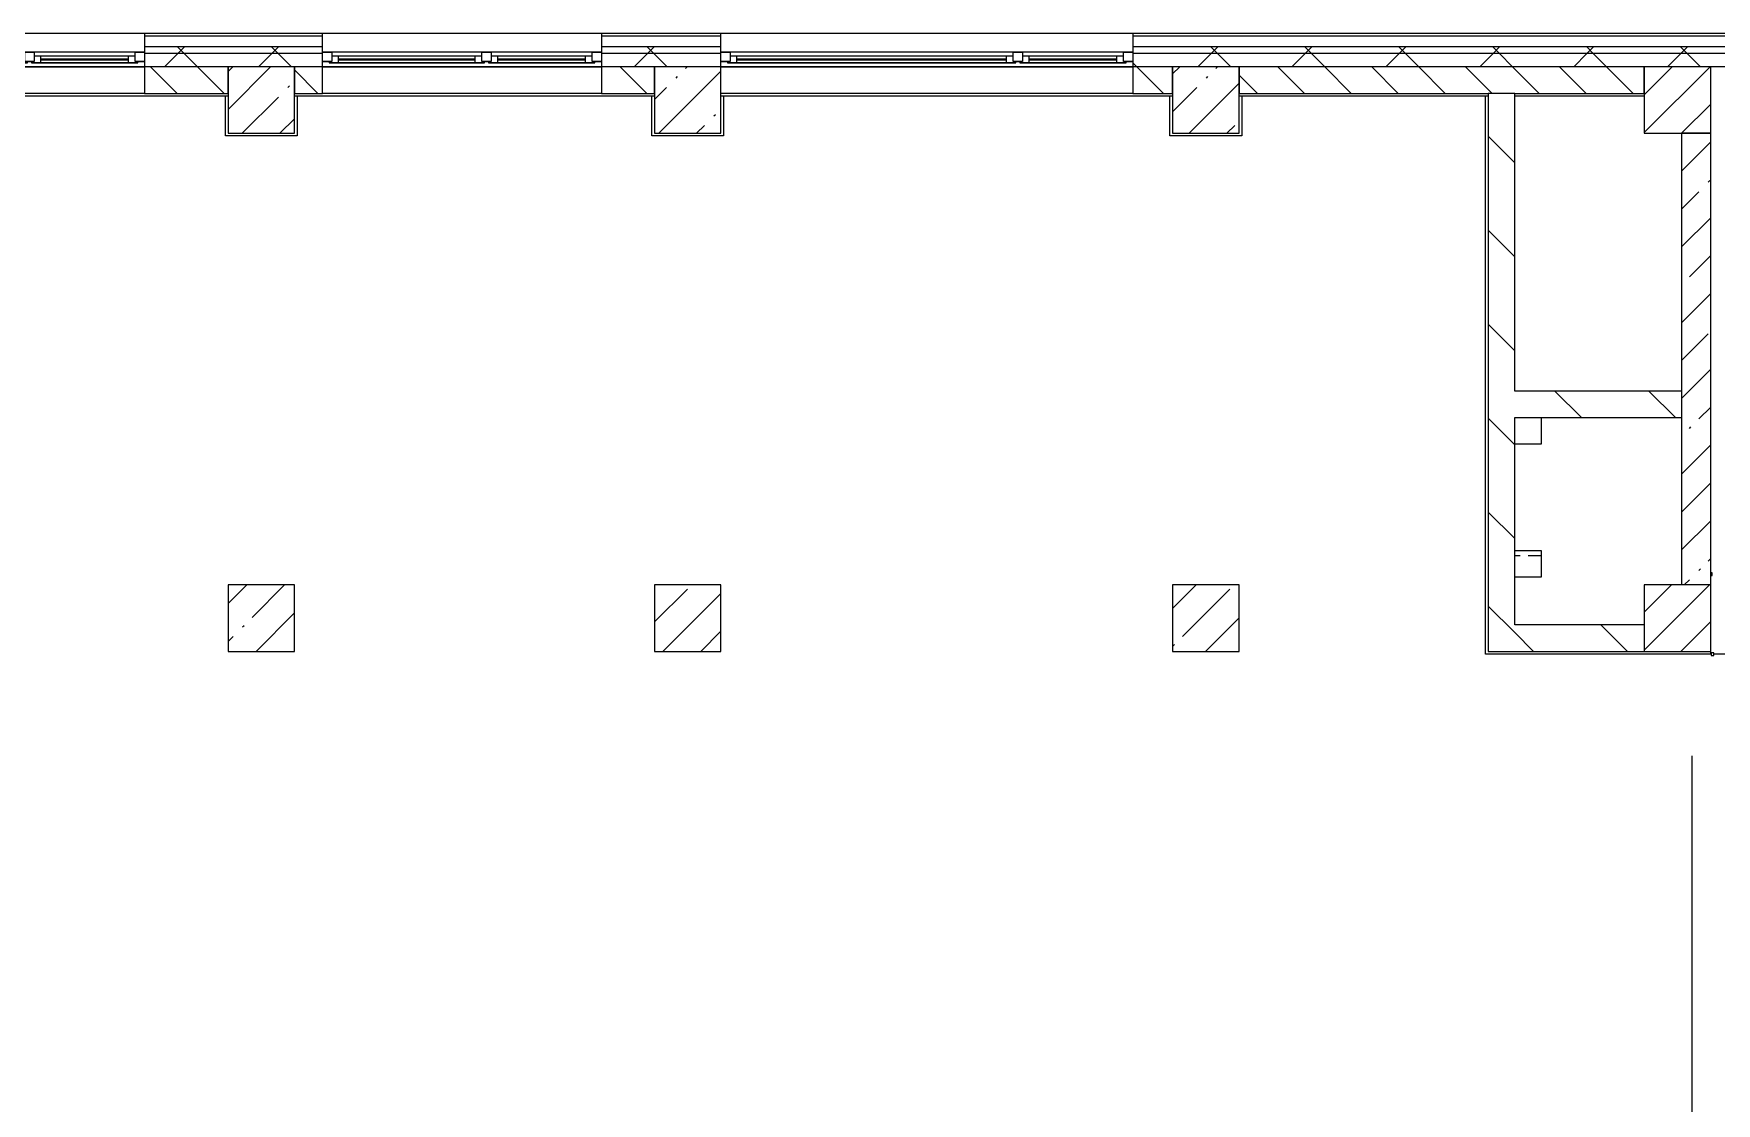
# Model space of a CAD drawing. Header units: millimetres. Extents: x -5507 to 191320, y -8553 to 29000.
# Drawn here: x 134416 to 147082, y 19298 to 27350 of the extents above; entities that cross this region are included whole.
import ezdxf

# ---------------------------------------------------------------- set-up
doc = ezdxf.new("R2010")
doc.units = ezdxf.units.MM
doc.linetypes.add('200_ШТРИХ__ш1_п0_6_', pattern=[160, 100, -60])
for name, color, linetype, lineweight in [('A-DETL-MBND', 7, '200_ШТРИХ__ш1_п0_6_', 9), ('A-GLAZ-2', 7, 'Continuous', 5), ('A-WALL', 7, 'Continuous', 9), ('A-WALL-4', 7, 'Continuous', 5), ('I-WALL-2', 7, 'Continuous', 5), ('S-COLS-2', 7, 'Continuous', 5), ('Оси', 7, 'Continuous', 9)]:
    doc.layers.add(name, color=color, linetype=linetype, lineweight=lineweight)
doc.layers.add('A-FLOR-2', color=7, linetype='Continuous', lineweight=5, true_color=0xaaaaaa)
pattern_1 = [(45, (62340, 0), (-285.1231, 285.1231), []), (45, (62625.1, 0), (-285.1231, 285.1231), [504.031, -100.806, 16.764, -84.042])]
pattern_2 = [(45, (62340, 0), (-353.5534, 353.5534), []), (135, (62340, 0), (-353.5534, -353.5534), [])]
pattern_3 = [(135, (62340, 0), (-353.5534, -353.5534), [])]

# ---------------------------------------------------------------- blocks, each defined once
blk = doc.blocks.new('BSC_Колонна _Прямоугольная - 500х500-23287078-3_5_1_птичка')
at = {"layer": 'S-COLS-2'}
h = blk.add_hatch(dxfattribs=at)
h.set_pattern_fill('FP_63', color=256, style=0, pattern_type=2)
h.set_pattern_definition([(45, (-84450, -22950), (-285.1231, 285.1231), []), (45, (-84164.88, -22950), (-285.1231, 285.1231), [504.031, -100.806, 16.764, -84.042])])
h.paths.add_polyline_path([(250, -250), (250, 250), (-250, 250), (-250, -250)])
for p, q in [((250, 250), (-250, 250)), ((-250, 250), (-250, -250)), ((250, -250), (250, 250)), ((-250, -250), (250, -250))]:
    blk.add_line(p, q, dxfattribs=at)
blk = doc.blocks.new('BSC_Колонна _Прямоугольная - 500х500-V59-3_5_1_птичка')
at = {"layer": 'S-COLS-2'}
h = blk.add_hatch(dxfattribs=at)
h.set_pattern_fill('FP_80', color=256, style=0, pattern_type=2)
h.set_pattern_definition([(45, (-77000, -22950), (-285.1231, 285.1231), []), (45, (-76714.88, -22950), (-285.1231, 285.1231), [504.031, -100.806, 16.764, -84.042])])
h.paths.add_polyline_path([(250, -250), (250, 250), (-250, 250), (-250, -250)])
for p, q in [((250, 250), (-250, 250)), ((-250, 250), (-250, -250)), ((250, -250), (250, 250)), ((-250, -250), (250, -250))]:
    blk.add_line(p, q, dxfattribs=at)
blk = doc.blocks.new('BSC_Колонна _Прямоугольная - 500х500-V60-3_5_1_птичка')
at = {"layer": 'S-COLS-2'}
h = blk.add_hatch(dxfattribs=at)
h.set_pattern_fill('FP_81', color=256, style=0, pattern_type=2)
h.set_pattern_definition([(45, (-73790, -22950), (-285.1231, 285.1231), []), (45, (-73504.88, -22950), (-285.1231, 285.1231), [504.031, -100.806, 16.764, -84.042])])
h.paths.add_polyline_path([(250, -250), (250, 250), (-250, 250), (-250, -250)])
for p, q in [((250, 250), (-250, 250)), ((-250, 250), (-250, -250)), ((250, -250), (250, 250)), ((-250, -250), (250, -250))]:
    blk.add_line(p, q, dxfattribs=at)
blk = doc.blocks.new('120_Окно_СКБ_2Ст - 120_Окно_СКБ_2Ст 3100х2500 _мал_створка слева_ 2-19089248-3_5_1_птичка')
at = {"layer": 'A-GLAZ-2'}
for p, q in [((-1550, -75), (-1550, -5)), ((-1550, -5), (-1480, -5)), ((1550, -5), (-1550, -5)), ((-1480, -75), (-1550, -75)), ((-1550, -75), (-1500, -75)), ((-1480, -75), (-1500, -75)), ((-1500, -75), (-1500, -85)), ((-1500, -85), (670, -85)), ((670, -85), (-1500, -85)), ((-1480, -5), (-1480, -75)), ((650, -35), (-1480, -35)), ((-1480, -35), (-1480, -75)), ((-1430, -85), (-1430, -35)), ((-1430, -55), (600, -55)), ((600, -65), (-1430, -65)), ((600, -85), (600, -35)), ((650, -75), (650, -5)), ((650, -5), (720, -5)), ((650, -75), (650, -35)), ((720, -75), (650, -75)), ((670, -75), (650, -75)), ((670, -75), (700, -75)), ((670, -85), (670, -75)), ((720, -75), (700, -75)), ((700, -75), (700, -85)), ((700, -85), (1500, -85)), ((1500, -85), (700, -85)), ((720, -5), (720, -75)), ((1480, -35), (720, -35)), ((720, -35), (720, -75)), ((770, -85), (770, -35)), ((770, -55), (1430, -55)), ((1430, -65), (770, -65)), ((1430, -85), (1430, -35)), ((1480, -75), (1480, -5)), ((1480, -5), (1550, -5)), ((1480, -75), (1480, -35)), ((1550, -75), (1480, -75)), ((1500, -75), (1480, -75)), ((1500, -75), (1550, -75)), ((1500, -85), (1500, -75)), ((1550, -5), (1550, -75))]:
    blk.add_line(p, q, dxfattribs=at)
blk = doc.blocks.new('120_Окно_СКБ_2Ст - 120_Окно_СКБ_2Ст 2100х2400 _мал створка справа_-19092174-3_5_1_птичка')
at = {"layer": 'A-GLAZ-2'}
for p, q in [((-1050, -75), (-1050, -5)), ((-1050, -5), (-980, -5)), ((1050, -5), (-1050, -5)), ((-980, -75), (-1050, -75)), ((-1050, -75), (-1000, -75)), ((-980, -75), (-1000, -75)), ((-1000, -75), (-1000, -85)), ((-1000, -85), (170, -85)), ((170, -85), (-1000, -85)), ((-980, -5), (-980, -75)), ((150, -35), (-980, -35)), ((-980, -35), (-980, -75)), ((-930, -85), (-930, -35)), ((-930, -55), (100, -55)), ((100, -65), (-930, -65)), ((100, -85), (100, -35)), ((150, -75), (150, -5)), ((150, -5), (220, -5)), ((150, -75), (150, -35)), ((220, -75), (150, -75)), ((170, -75), (150, -75)), ((170, -75), (200, -75)), ((170, -85), (170, -75)), ((220, -75), (200, -75)), ((200, -75), (200, -85)), ((200, -85), (1000, -85)), ((1000, -85), (200, -85)), ((220, -5), (220, -75)), ((980, -35), (220, -35)), ((220, -35), (220, -75)), ((270, -85), (270, -35)), ((270, -55), (930, -55)), ((930, -65), (270, -65)), ((930, -85), (930, -35)), ((980, -75), (980, -5)), ((980, -5), (1050, -5)), ((980, -75), (980, -35)), ((1050, -75), (980, -75)), ((1000, -75), (980, -75)), ((1000, -75), (1050, -75)), ((1000, -85), (1000, -75)), ((1050, -5), (1050, -75))]:
    blk.add_line(p, q, dxfattribs=at)
blk = doc.blocks.new('BSC_Колонна _Прямоугольная - 500х500-V112-3_5_1_птичка')
at = {"layer": 'S-COLS-2'}
h = blk.add_hatch(dxfattribs=at)
h.set_pattern_fill('FP_118', color=256, style=0, pattern_type=2)
h.set_pattern_definition([(45, (-80900, -22950), (-285.1231, 285.1231), []), (45, (-80614.88, -22950), (-285.1231, 285.1231), [504.031, -100.806, 16.764, -84.042])])
h.paths.add_polyline_path([(250, -250), (250, 250), (-250, 250), (-250, -250)])
for p, q in [((250, 250), (-250, 250)), ((-250, 250), (-250, -250)), ((250, -250), (250, 250)), ((-250, -250), (250, -250))]:
    blk.add_line(p, q, dxfattribs=at)

msp = doc.modelspace()

# ---------------------------------------------------------------- hatches: boundary and pattern name
at = {"layer": 'A-WALL-4'}
h = msp.add_hatch(dxfattribs=at)
h.set_pattern_fill('FP_66', color=256, style=0, pattern_type=2)
h.set_pattern_definition(pattern_2)
h.paths.add_polyline_path([(155550, 27200), (155550, 27250), (142690, 27250), (142690, 27200), (155500, 27200)])
h.paths.add_polyline_path([(135250, 27200), (136590, 27200), (136590, 27250), (135250, 27250)])
h.paths.add_polyline_path([(132257.4, 27200), (133150, 27200), (133150, 27250), (131950, 27250), (131950, 27200)])
h.paths.add_polyline_path([(138690, 27200), (139590, 27200), (139590, 27250), (138690, 27250)])
h.paths.add_polyline_path([(126664.3, 27200), (129450, 27200), (129450, 27250), (125200, 27250), (125200, 27200)])
h.paths.add_polyline_path([(116410.2, 27200), (117100, 27200), (117100, 27250), (115600, 27250), (115600, 27200)])
h.paths.add_polyline_path([(120200, 27200), (121300, 27200), (121300, 27250), (120200, 27250)])
h.paths.add_polyline_path([(123867.7, 27200), (124300, 27200), (124300, 27250), (122200, 27250), (122200, 27200), (122935.5, 27200)])
h.paths.add_polyline_path([(104400, 27200), (106900, 27200), (106900, 27250), (104400, 27250)])
h.paths.add_polyline_path([(112681.5, 27200), (113100, 27200), (113100, 27250), (112000.3, 27250), (112000.3, 27200)])
h.paths.add_polyline_path([(110000, 27200), (111100.3, 27200), (111100.3, 27250), (110000, 27250)])
h = msp.add_hatch(dxfattribs=at)
h.set_pattern_fill('FP_66', color=256, style=0, pattern_type=2)
h.set_pattern_definition(pattern_2)
h.paths.add_polyline_path([(155400, 27100), (155500, 27100), (155500, 27200), (142690, 27200), (142690, 27100), (154629.8, 27100)])
h.paths.add_polyline_path([(136590, 27100), (136590, 27200), (135250, 27200), (135250, 27100), (135986.1, 27100)])
h.paths.add_polyline_path([(138690, 27100), (139590, 27100), (139590, 27200), (138690, 27200)])
h.paths.add_polyline_path([(133150, 27100), (133150, 27200), (131950, 27200), (131950, 27100), (132257.4, 27100)])
h.paths.add_polyline_path([(129450, 27100), (129450, 27200), (125200, 27200), (125200, 27100), (128528.7, 27100)])
h.paths.add_polyline_path([(123867.7, 27100), (124300, 27100), (124300, 27200), (122200, 27200), (122200, 27100), (122935.5, 27100)])
h.paths.add_polyline_path([(121300, 27100), (121300, 27200), (120200, 27200), (120200, 27100), (121071.2, 27100)])
h.paths.add_polyline_path([(115600, 27100), (117100, 27100), (117100, 27200), (115600, 27200)])
h.paths.add_polyline_path([(106900, 27100), (106900, 27200), (104500, 27200), (104500, 27100), (106156.2, 27100)])
h.paths.add_polyline_path([(110000, 27100), (111100.3, 27100), (111100.3, 27200), (110000, 27200)])
h.paths.add_polyline_path([(112000.3, 27100), (113100, 27100), (113100, 27200), (112000.3, 27200)])
h = msp.add_hatch(dxfattribs=at)
h.set_pattern_fill('FP_64', color=256, style=0, pattern_type=2)
h.set_pattern_definition([(135, (62339.98, 0), (-176.7767, -176.7767), [])])
h.paths.add_polyline_path([(138690, 26900), (139090, 26900), (139090, 27100), (138690, 27100)])
h.paths.add_polyline_path([(146540, 26900), (146540, 27100), (143490, 27100), (143490, 26900), (146240.2, 26900)])
h.paths.add_polyline_path([(142690, 26900), (142990, 26900), (142990, 27100), (142690, 27100)])
h.paths.add_polyline_path([(135880, 26900), (135880, 27100), (135250, 27100), (135250, 26900)])
h.paths.add_polyline_path([(132650, 26900), (132650, 27100), (131950, 27100), (131950, 26900), (132257.4, 26900)])
h.paths.add_polyline_path([(136380, 26900), (136590, 26900), (136590, 27100), (136380, 27100)])
h.paths.add_polyline_path([(129100, 26900), (129450, 26900), (129450, 27100), (129100, 27100)])
h.paths.add_polyline_path([(128500, 26900), (128500, 27100), (125200, 27100), (125200, 26900), (126664.3, 26900)])
h.paths.add_polyline_path([(122500, 26900), (122500, 27100), (122200, 27100), (122200, 26900)])
h.paths.add_polyline_path([(123100, 26900), (124300, 26900), (124300, 27100), (123100, 27100)])
h.paths.add_polyline_path([(121071.2, 26900), (121300, 26900), (121300, 27100), (120200, 27100), (120200, 26900)])
h.paths.add_polyline_path([(116410.2, 26900), (116500, 26900), (116500, 27100), (115600, 27100), (115600, 26900)])
h.paths.add_polyline_path([(112681.5, 26900), (113100, 26900), (113100, 27100), (112000.3, 27100), (112000.3, 26900)])
h.paths.add_polyline_path([(106900, 26900), (106900, 27100), (105100, 27100), (105100, 26900), (106156.2, 26900)])
h.paths.add_polyline_path([(110500, 26900), (110500, 27100), (110000, 27100), (110000, 26900)])
at = {"layer": 'I-WALL-2'}
h = msp.add_hatch(dxfattribs=at)
h.set_pattern_fill('FP_65', color=256, style=0, pattern_type=2)
h.set_pattern_definition(pattern_3)
h.paths.add_polyline_path([(145365.1, 24259.9), (145565.1, 24259.9), (145565.1, 26900), (145365.1, 26900), (145365.1, 25105.2)])
h = msp.add_hatch(dxfattribs=at)
h.set_pattern_fill('FP_62', color=256, style=0, pattern_type=2)
h.set_pattern_definition(pattern_1)
h.paths.add_polyline_path([(146820, 23200), (147040, 23200), (147040, 26600), (146820, 26600), (146820, 23948.3)])
h = msp.add_hatch(dxfattribs=at)
h.set_pattern_fill('FP_65', color=256, style=0, pattern_type=2)
h.set_pattern_definition(pattern_3)
h.paths.add_polyline_path([(146820, 24460), (146820, 24660), (145565.1, 24660), (145565.1, 24460)])
h = msp.add_hatch(dxfattribs=at)
h.set_pattern_fill('FP_65', color=256, style=0, pattern_type=2)
h.set_pattern_definition(pattern_3)
h.paths.add_polyline_path([(145365.1, 22700), (145565.1, 22700), (145565.1, 24259.9), (145365.1, 24259.9), (145365.1, 22791.4)])
h = msp.add_hatch(dxfattribs=at)
h.set_pattern_fill('FP_65', color=256, style=0, pattern_type=2)
h.set_pattern_definition(pattern_3)
h.paths.add_polyline_path([(146540, 22700), (146540, 22900), (145565.1, 22900), (145565.1, 22700)])
at = {"layer": 'S-COLS-2'}
h = msp.add_hatch(dxfattribs=at)
h.set_pattern_fill('FP_62', color=256, style=0, pattern_type=2)
h.set_pattern_definition(pattern_1)
h.paths.add_polyline_path([(135986.1, 26600), (136380, 26600), (136380, 27100), (135880, 27100), (135880, 26600)])
h = msp.add_hatch(dxfattribs=at)
h.set_pattern_fill('FP_62', color=256, style=0, pattern_type=2)
h.set_pattern_definition(pattern_1)
h.paths.add_polyline_path([(139090, 26600), (139590, 26600), (139590, 27100), (139090, 27100), (139090, 26900)])
h = msp.add_hatch(dxfattribs=at)
h.set_pattern_fill('FP_62', color=256, style=0, pattern_type=2)
h.set_pattern_definition(pattern_1)
h.paths.add_polyline_path([(143490, 26600), (143490, 27100), (142990, 27100), (142990, 26600), (143443.6, 26600)])
h = msp.add_hatch(dxfattribs=at)
h.set_pattern_fill('FP_62', color=256, style=0, pattern_type=2)
h.set_pattern_definition(pattern_1)
h.paths.add_polyline_path([(146540, 26600), (147040, 26600), (147040, 27100), (146540, 27100), (146540, 26840.6)])

# ---------------------------------------------------------------- linework, layer by layer
at = {"layer": 'A-DETL-MBND'}
for p, q in [((145765.1, 23420), (145565.1, 23420)), ((147050, 23290.5), (147040, 23290.5)), ((147040, 23270.5), (147050, 23270.5)), ((147050, 23270.5), (147050, 23290.5))]:
    msp.add_line(p, q, dxfattribs=at)
at = {"layer": 'A-FLOR-2'}
for p, q in [((135860, 26580), (135860, 26880)), ((136400, 26880), (136400, 26580)), ((139070, 26580), (139070, 26880)), ((139610, 26880), (139610, 26580)), ((142970, 26580), (142970, 26880)), ((143510.1, 26880), (143510.1, 26580)), ((145345.1, 22680), (145345.1, 26880)), ((136400, 26580), (135860, 26580)), ((139610, 26580), (139070, 26580)), ((143510.1, 26580), (142970, 26580)), ((145565.1, 24459.9), (145765.1, 24459.9)), ((145765.1, 24459.9), (145765.1, 24259.9)), ((145765.1, 24259.9), (145565.1, 24259.9)), ((145565.1, 23459.9), (145765.1, 23459.9)), ((145765.1, 23459.9), (145765.1, 23259.9)), ((145765.1, 23259.9), (145565.1, 23259.9)), ((147044.6, 22680), (145345.1, 22680)), ((147040, 22680), (147040, 22700)), ((147330, 22680), (147064.6, 22680))]:
    msp.add_line(p, q, dxfattribs=at)
at = {"layer": 'A-WALL'}
for p, q in [((136590, 27330), (135250, 27330)), ((136590, 27250), (135250, 27250)), ((139590, 27330), (138690, 27330)), ((139590, 27250), (138690, 27250)), ((155630, 27330), (142690, 27330)), ((155550, 27250), (142690, 27250)), ((136590, 27200), (135250, 27200)), ((139590, 27200), (138690, 27200)), ((155500, 27200), (142690, 27200)), ((145565.1, 26900), (145365.1, 26900))]:
    msp.add_line(p, q, dxfattribs=at)
at = {"layer": 'A-WALL-4'}
for p, q in [((138690, 27350), (112000.3, 27350)), ((135250, 27350), (135250, 26900)), ((136590, 26900), (136590, 27350)), ((138690, 27350), (138690, 26900)), ((155650, 27350), (138690, 27350)), ((139590, 27100), (139590, 27350)), ((142690, 27350), (142690, 26900)), ((155150, 27100), (111100, 27100)), ((135880, 26900), (135880, 27100)), ((136380, 27100), (136380, 26900)), ((139090, 26900), (139090, 27100)), ((142990, 26900), (142990, 27100)), ((143490, 27100), (143490, 26900)), ((146540, 26900), (146540, 27100)), ((135250, 26900), (135880, 26900)), ((136380, 26900), (136590, 26900)), ((138690, 26900), (139090, 26900)), ((142690, 26900), (142990, 26900)), ((143490, 26900), (145365.1, 26900)), ((145565.1, 26900), (146540, 26900)), ((147064.6, 22689), (147044.6, 22689)), ((147044.6, 22689), (147044.6, 22669)), ((147064.6, 22669), (147064.6, 22689)), ((147044.6, 22669), (147064.6, 22669))]:
    msp.add_line(p, q, dxfattribs=at)
at = {"layer": 'I-WALL-2'}
for p, q in [((133150, 27100), (135250, 27100)), ((136590, 27100), (138690, 27100)), ((139590, 27100), (142690, 27100)), ((135250, 26900), (133150, 26900)), ((135880, 26880), (133150, 26880)), ((139090, 26880), (136380, 26880)), ((138690, 26900), (136590, 26900)), ((142690, 26900), (139590, 26900)), ((142990, 26880), (139590, 26880)), ((145365.1, 26880), (143490, 26880)), ((145365.1, 26900), (145365.1, 22700)), ((145565.1, 24660), (145565.1, 26900)), ((146540, 26880), (145565.1, 26880)), ((147040, 26600), (146820, 26600)), ((146820, 26600), (146820, 23200)), ((147040, 23200), (147040, 26600)), ((146820, 24660), (145565.1, 24660)), ((145565.1, 24460), (146820, 24460)), ((145565.1, 22900), (145565.1, 24460)), ((146540, 22900), (145565.1, 22900)), ((145365.1, 22700), (146540, 22700))]:
    msp.add_line(p, q, dxfattribs=at)
at = {"layer": 'S-COLS-2'}
for p, q in [((136380, 27100), (135880, 27100)), ((135880, 27100), (135880, 26900)), ((136380, 26900), (136380, 27100)), ((139590, 27100), (139090, 27100)), ((139090, 27100), (139090, 26900)), ((139590, 26600), (139590, 27100)), ((143490, 27100), (142990, 27100)), ((142990, 27100), (142990, 26900)), ((143490, 26900), (143490, 27100)), ((147040, 27100), (146540, 27100)), ((146540, 27100), (146540, 26900)), ((147040, 26600), (147040, 27100)), ((135880, 26900), (135880, 26600)), ((136380, 26600), (136380, 26900)), ((139090, 26900), (139090, 26600)), ((142990, 26900), (142990, 26600)), ((143490, 26600), (143490, 26900)), ((146540, 26900), (146540, 26600)), ((135880, 26600), (136380, 26600)), ((139090, 26600), (139590, 26600)), ((142990, 26600), (143490, 26600)), ((146540, 26600), (147040, 26600))]:
    msp.add_line(p, q, dxfattribs=at)
at = {"layer": 'Оси'}
msp.add_line((146900, 10029.8), (146900, 21915.1), dxfattribs=at)

# ---------------------------------------------------------------- block references
at = {"layer": 'A-GLAZ-2'}
for name, p in [('120_Окно_СКБ_2Ст - 120_Окно_СКБ_2Ст 2100х2400 _мал створка справа_-19092174-3_5_1_птичка', (134200, 27215)), ('120_Окно_СКБ_2Ст - 120_Окно_СКБ_2Ст 2100х2400 _мал створка справа_-19092174-3_5_1_птичка', (137640, 27215)), ('120_Окно_СКБ_2Ст - 120_Окно_СКБ_2Ст 3100х2500 _мал_створка слева_ 2-19089248-3_5_1_птичка', (141140, 27215))]:
    msp.add_blockref(name, p, dxfattribs=at)
at = {"layer": 'S-COLS-2'}
for name, p in [('BSC_Колонна _Прямоугольная - 500х500-V60-3_5_1_птичка', (136130, 22950)), ('BSC_Колонна _Прямоугольная - 500х500-V59-3_5_1_птичка', (139340, 22950)), ('BSC_Колонна _Прямоугольная - 500х500-V112-3_5_1_птичка', (143240, 22950)), ('BSC_Колонна _Прямоугольная - 500х500-23287078-3_5_1_птичка', (146790, 22950))]:
    msp.add_blockref(name, p, dxfattribs=at)

doc.saveas('drawing.dxf')
